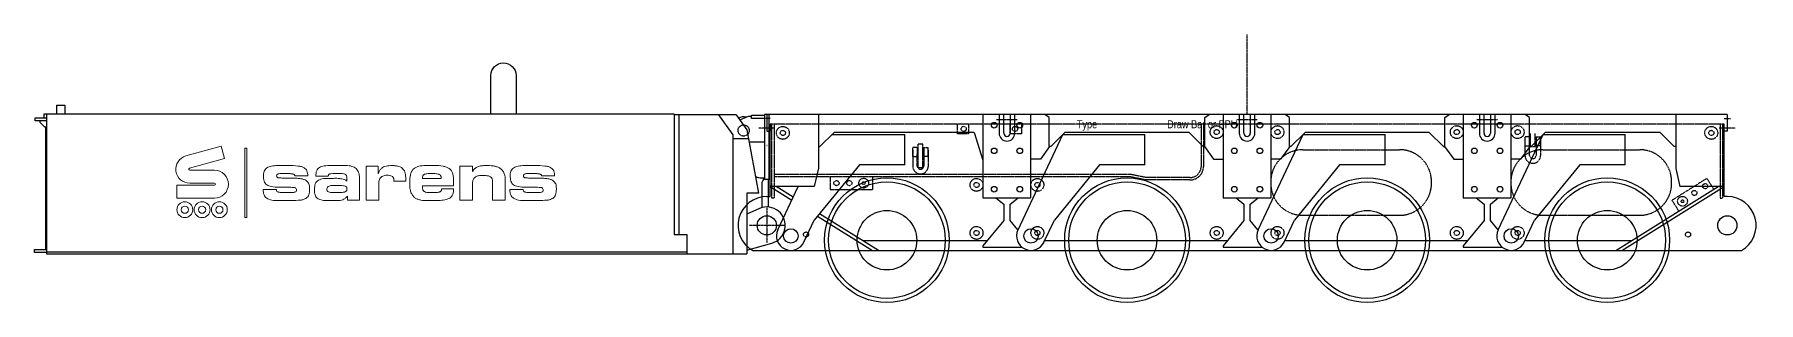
# Model space of a CAD drawing. Header units: millimetres. Extents: x -105000 to 105000, y -75000 to 15000.
# Drawn here: x -67575 to -56805, y -1175 to 500 of the extents above; entities that cross this region are included whole.
import ezdxf
from ezdxf.enums import TextEntityAlignment as Align

# ---------------------------------------------------------------- set-up
doc = ezdxf.new("R2010")
doc.units = ezdxf.units.MM
doc.linetypes.add('$1$SARHID', pattern=[3.5, 2, -1.5])
doc.linetypes.add('$3$SARCEN', pattern=[9.5, 5, -1.5, 1.5, -1.5])
doc.layers.get('Defpoints').update_dxf_attribs({"color": 210})
for name, color, linetype in [('$1$1', 1, '$1$SARHID'), ('$3$2', 2, 'Continuous'), ('$3$3', 3, '$3$SARCEN')]:
    doc.layers.add(name, color=color, linetype=linetype)
doc.styles.add('$10$Arial Narrow', font='ARIALN.TTF')

# ---------------------------------------------------------------- blocks, each defined once
blk = doc.blocks.new('$0$KAMAG K2500 W3000 WHEEL SIDE 01')
at = {"layer": '$3$2'}
for radius in [364.3, 186]:
    blk.add_circle((0, 389.5), radius, dxfattribs=at)
at = {"color": 0}
blk.add_circle((0, 389.5), 389.5, dxfattribs=at)
blk = doc.blocks.new('$0$KAMAG K2504 W3000 Simple SIDE 00')
at = {"layer": '$1$1', "color": 8}
for p, q in [((-20, 133), (-5980, 133)), ((-5980, 133), (-5980, 88)), ((-5970, 133), (-5970, -330)), ((-5955, 133), (-5955, -330)), ((-4810, 73), (-4810, 133)), ((-4740, 133), (-4740, 73)), ((-4480, 73), (-4480, 133)), ((-4410, 133), (-4410, 73)), ((-3287, 133), (-3287, -131)), ((-3272, 133), (-3272, -131)), ((-45, 133), (-45, -330)), ((-30, 133), (-30, -330)), ((-20, 88), (-20, 133)), ((-5055, 9), (-5025, 9)), ((-5055, -141), (-5055, 9)), ((-5025, -141), (-5025, 9)), ((-4740, 73), (-4810, 73)), ((-4410, 73), (-4480, 73)), ((-1263, 38), (-1264, 38)), ((-1264, 38), (-1264, -63)), ((-1236, 53), (-1263, 53)), ((-1263, -3), (-1263, 53)), ((-1236, 53), (-1236, -3)), ((-1230, 38), (-1236, 38)), ((-1236, 8), (-1230, 8)), ((-1235, -63), (-1235, 8)), ((-1230, -9), (-1230, 75)), ((-1200, -9), (-1200, 75)), ((-1200, 38), (-1194, 38)), ((-1194, 8), (-1200, 8)), ((-1195, 8), (-1195, -63)), ((-1194, 53), (-1167, 53)), ((-1194, 53), (-1194, -3)), ((-1167, -3), (-1167, 53)), ((-1167, 38), (-1166, 38)), ((-1166, -63), (-1166, 38)), ((-5088, -28), (-5089, -28)), ((-5089, -28), (-5089, -129)), ((-5061, -13), (-5088, -13)), ((-5088, -69), (-5088, -13)), ((-5088, -69), (-5061, -69)), ((-5061, -13), (-5061, -69)), ((-5055, -28), (-5061, -28)), ((-5061, -58), (-5055, -58)), ((-5060, -129), (-5060, -58)), ((-5025, -28), (-5019, -28)), ((-5019, -58), (-5025, -58)), ((-5020, -58), (-5020, -129)), ((-5019, -13), (-4992, -13)), ((-5019, -13), (-5019, -69)), ((-4992, -69), (-5019, -69)), ((-4992, -69), (-4992, -13)), ((-4992, -28), (-4991, -28)), ((-4991, -129), (-4991, -28)), ((-2652, -27), (-2048, -27)), ((-1263, -3), (-1236, -3)), ((-1200, -9), (-1230, -9)), ((-1167, -3), (-1194, -3)), ((-1152, -27), (-548, -27)), ((-3730, -181), (-5955, -181)), ((-3733, -196), (-5955, -196)), ((-5605, -196), (-5605, -276)), ((-5340, -196), (-5340, -276)), ((-5025, -141), (-5055, -141)), ((-3633, -216), (-3733, -196)), ((-3632, -201), (-3730, -181)), ((-3357, -201), (-3632, -201)), ((-127, -206), (-345, -343)), ((-85, -274), (-127, -206)), ((-5605, -276), (-5340, -276)), ((-3357, -216), (-3633, -216)), ((-2852, -227), (-2852, -237)), ((-1848, -237), (-1848, -227)), ((-1352, -227), (-1352, -237)), ((-348, -237), (-348, -227)), ((-5955, -330), (-5970, -330)), ((-303, -410), (-345, -343)), ((-45, -330), (-30, -330)), ((-2652, -437), (-2048, -437)), ((-1152, -437), (-548, -437))]:
    blk.add_line(p, q, dxfattribs=at)
for centre, radius in [((-5900, 78), 40.3), ((-4770, 103), 16), ((-4450, 103), 16), ((-3190, 83), 40.2), ((-2810, 83), 40.2), ((-1690, 83), 40.2), ((-1310, 83), 40.3), ((-100, 78), 40.3), ((-5900, 78), 16), ((-3190, 83), 16), ((-2810, 83), 16), ((-1690, 83), 16), ((-1310, 83), 16), ((-100, 78), 16), ((-5395, -236), 30.5), ((-4690, -247), 40.2), ((-4310, -247), 40.2), ((-5565, -236), 16), ((-5485, -236), 16), ((-5395, -236), 8.75), ((-4690, -247), 16), ((-4310, -247), 16), ((-280, -349), 30.5), ((-206, -297), 16), ((-138, -255), 16), ((-280, -349), 8.75), ((-4690, -547), 40.2), ((-4690, -547), 16), ((-4310, -547), 40.2), ((-4310, -547), 16), ((-3190, -547), 40.2), ((-3190, -547), 16), ((-2810, -547), 40.2), ((-2810, -547), 16), ((-1690, -547), 40.2), ((-1690, -547), 16), ((-1310, -547), 40.3), ((-1310, -547), 16), ((-5755, -557), 16), ((-245, -557), 16)]:
    blk.add_circle(centre, radius, dxfattribs=at)
for centre, radius, start, end in [((-2652, -227), 200, 90, 180), ((-2048, -227), 200, 0, 90), ((-1152, -227), 200, 90, 180), ((-1215, -63), 49, 180, 0), ((-1215, -63), 20, 180, 0), ((-548, -227), 200, 0, 90), ((-5040, -129), 49, 180, 0), ((-5040, -129), 20, 180, 0), ((-3357, -131), 85, 270, 0), ((-3357, -131), 70, 270, 0), ((-2652, -237), 200, 180, 270), ((-2048, -237), 200, 270, 0), ((-1152, -237), 200, 180, 270), ((-548, -237), 200, 270, 0)]:
    blk.add_arc(centre, radius, start, end, dxfattribs=at)
at = {"layer": '$3$2'}
for p, q in [((-4549, 193), (-4549, 76)), ((-4520, 76), (-4520, 193)), ((-4480, 193), (-4480, 76)), ((-4451, 76), (-4451, 193)), ((-3049, 193), (-3049, 76)), ((-3020, 76), (-3020, 193)), ((-2980, 193), (-2980, 76)), ((-2951, 76), (-2951, 193)), ((-1549, 193), (-1549, 76)), ((-1520, 76), (-1520, 193)), ((-1480, 193), (-1480, 76)), ((-1451, 76), (-1451, 193)), ((-5593, 68), (-5138, 68)), ((-5138, -121), (-5138, 68)), ((-4431, -528), (-4150, 68)), ((-4150, 68), (-3638, 68)), ((-3638, -121), (-3638, 68)), ((-2931, -528), (-2650, 68)), ((-2650, 68), (-2138, 68)), ((-2138, -121), (-2138, 68)), ((-1431, -528), (-1150, 68)), ((-1150, 68), (-638, 68)), ((-638, -121), (-638, 68)), ((-5422, -121), (-5704, -468)), ((-5138, -121), (-5422, -121)), ((-3922, -121), (-4204, -468)), ((-3638, -121), (-3922, -121)), ((-2422, -121), (-2704, -468)), ((-2138, -121), (-2422, -121)), ((-922, -121), (-1204, -468)), ((-638, -121), (-922, -121)), ((-5931, -528), (-5804, -257)), ((-4569, -327), (-4520, -367)), ((-4520, -367), (-4520, -469)), ((-4480, -367), (-4431, -327)), ((-4480, -469), (-4480, -367)), ((-3069, -327), (-3020, -367)), ((-3020, -367), (-3020, -469)), ((-2980, -367), (-2931, -327)), ((-2980, -469), (-2980, -367)), ((-1569, -327), (-1520, -367)), ((-1520, -367), (-1520, -469)), ((-1480, -367), (-1431, -327)), ((-1480, -469), (-1480, -367)), ((-5769, -604), (-5704, -468)), ((-4520, -469), (-4650, -628)), ((-4432, -528), (-4480, -469)), ((-4269, -604), (-4204, -468)), ((-3020, -469), (-3150, -628)), ((-2932, -528), (-2980, -469)), ((-2769, -604), (-2704, -468)), ((-1520, -469), (-1650, -628)), ((-1432, -528), (-1480, -469)), ((-1269, -604), (-1204, -468)), ((-4650, -628), (-4650, -637)), ((-4650, -637), (-4405, -637)), ((-3150, -628), (-3150, -637)), ((-3150, -637), (-2905, -637)), ((-1650, -628), (-1650, -637)), ((-1650, -637), (-1405, -637))]:
    blk.add_line(p, q, dxfattribs=at)
at = {"layer": '$3$2', "color": 8}
for p, q in [((-5980, -257), (-5844, -342)), ((-5835, -324), (-5942, -257)), ((-697, -657), (-58, -257)), ((-660, -657), (-20, -257)), ((-5303, -657), (-5671, -427)), ((-5684, -443), (-5340, -657)), ((-4626, -597), (-5399, -597)), ((-3126, -597), (-4265, -597)), ((-1626, -597), (-2765, -597)), ((-601, -597), (-1265, -597))]:
    blk.add_line(p, q, dxfattribs=at)
at = {"layer": '$3$2'}
for centre in [(-5850, -566), (-4350, -566), (-2850, -566), (-1350, -566)]:
    blk.add_circle(centre, 45, dxfattribs=at)
for centre, radius, start, end in [((-4500, 76), 49, 180, 0), ((-4500, 76), 20, 180, 0), ((-3000, 76), 49, 180, 0), ((-3000, 76), 20, 180, 0), ((-1500, 76), 49, 180, 0), ((-1500, 76), 20, 180, 0), ((-5850, -566), 90, 154.75, 334.75), ((-4350, -566), 90, 154.75, 334.75), ((-2850, -566), 90, 154.75, 334.75), ((-1350, -566), 90, 154.75, 334.75)]:
    blk.add_arc(centre, radius, start, end, dxfattribs=at)
at = {"layer": '$3$3'}
for p, q in [((-5950, 108), (-6050, 108)), ((-5980, 168), (-6020, 168)), ((-4565, 162), (-4435, 162)), ((-3065, 162), (-2935, 162)), ((-1565, 162), (-1435, 162)), ((50, 108), (-50, 108)), ((-20, 168), (20, 168))]:
    blk.add_line(p, q, dxfattribs=at)
at = {"color": 0}
for p, q in [((0, 193), (-6000, 193)), ((-6000, 193), (-6000, 88)), ((-5678, 193), (-5678, -142)), ((-4650, 193), (-4650, -327)), ((-4350, -327), (-4350, 193)), ((-4236, 174), (-4263, 193)), ((-4236, -7), (-4236, 174)), ((-3264, 174), (-3237, 193)), ((-3264, -7), (-3264, 174)), ((-3150, 193), (-3150, -327)), ((-2850, -327), (-2850, 193)), ((-2736, 174), (-2763, 193)), ((-2736, -7), (-2736, 174)), ((-1764, 174), (-1737, 193)), ((-1764, -7), (-1764, 174)), ((-1650, 193), (-1650, -327)), ((-1350, -327), (-1350, 193)), ((-1236, 174), (-1263, 193)), ((-1236, -7), (-1236, 174)), ((-322, 193), (-322, -144)), ((0, 193), (0, 88)), ((-6000, 88), (-5980, 88)), ((-5980, -320), (-5980, 88)), ((-5668, -7), (-5580, 81)), ((-4704, 81), (-5580, 81)), ((-4704, 81), (-4650, -93)), ((-4138, 81), (-4226, -7)), ((-3362, 81), (-4138, 81)), ((-3362, 81), (-3274, -7)), ((-2638, 81), (-2726, -7)), ((-1862, 81), (-2638, 81)), ((-1862, 81), (-1774, -7)), ((-1138, 81), (-1226, -7)), ((-420, 81), (-1138, 81)), ((-332, -7), (-420, 81)), ((-20, -320), (-20, 88)), ((0, 88), (-20, 88)), ((-5678, -7), (-5668, -7)), ((-4291, -87), (-4350, -87)), ((-4234, -7), (-4291, -87)), ((-4226, -7), (-4236, -7)), ((-3274, -7), (-3264, -7)), ((-3266, -7), (-3209, -87)), ((-3209, -87), (-3150, -87)), ((-2791, -87), (-2850, -87)), ((-2734, -7), (-2791, -87)), ((-2726, -7), (-2736, -7)), ((-1774, -7), (-1764, -7)), ((-1766, -7), (-1709, -87)), ((-1709, -87), (-1650, -87)), ((-1291, -87), (-1350, -87)), ((-1234, -7), (-1291, -87)), ((-1226, -7), (-1236, -7)), ((-322, -7), (-332, -7)), ((-5678, -142), (-5704, -257)), ((-322, -144), (-296, -257)), ((-6000, -320), (-5980, -320)), ((-5704, -257), (-5980, -257)), ((-20, -257), (-296, -257)), ((0, -320), (-20, -320)), ((-4650, -327), (-4350, -327)), ((-3150, -327), (-2850, -327)), ((-1650, -327), (-1350, -327))]:
    blk.add_line(p, q, dxfattribs=at)
at = {"color": 8}
blk.add_line((-6088, -657), (88, -657), dxfattribs=at)
at = {"color": 0}
for centre, radius in [((-4580, 126), 17.5), ((-4420, 126), 17.5), ((-3080, 126), 17.5), ((-2920, 126), 17.5), ((-1580, 126), 17.5), ((-1420, 126), 17.5), ((-4580, -34), 17.5), ((-4420, -34), 17.5), ((-3080, -34), 17.5), ((-2920, -34), 17.5), ((-1580, -34), 17.5), ((-1420, -34), 17.5), ((-4580, -274), 17.5), ((-4420, -274), 17.5), ((-3080, -274), 17.5), ((-2920, -274), 17.5), ((-1580, -274), 17.5), ((-1420, -274), 17.5), ((-6000, -500), 60), ((0, -500), 60)]:
    blk.add_circle(centre, radius, dxfattribs=at)
for centre, start, end in [((-6000, -500), 90, 240.7179), ((0, -500), 299.2821, 90)]:
    blk.add_arc(centre, 180, start, end, dxfattribs=at)
blk = doc.blocks.new('$0$KAMAG K2506 W3000 Simple SIDE 00')
at = {"layer": '$1$1', "color": 8}
for p, q in [((-20, 133), (-8980, 133)), ((-8980, 133), (-8980, 88)), ((-8970, 133), (-8970, -330)), ((-8955, 133), (-8955, -330)), ((-8055, -141), (-8055, 9)), ((-8055, 9), (-8025, 9)), ((-8025, -141), (-8025, 9)), ((-7810, 73), (-7810, 133)), ((-7740, 73), (-7810, 73)), ((-7740, 133), (-7740, 73)), ((-7480, 73), (-7480, 133)), ((-7410, 73), (-7480, 73)), ((-7410, 133), (-7410, 73)), ((-6287, 133), (-6287, -131)), ((-6272, 133), (-6272, -131)), ((-2728, 133), (-2728, -131)), ((-2713, 133), (-2713, -131)), ((-1590, 73), (-1590, 133)), ((-1520, 73), (-1590, 73)), ((-1520, 133), (-1520, 73)), ((-1263, 38), (-1264, 38)), ((-1264, 38), (-1264, -63)), ((-1236, 53), (-1263, 53)), ((-1263, -3), (-1263, 53)), ((-1260, 73), (-1260, 133)), ((-1260, 73), (-1190, 73)), ((-1230, 38), (-1236, 38)), ((-1236, 8), (-1230, 8)), ((-1235, -63), (-1235, 8)), ((-1230, -9), (-1230, 75)), ((-1200, -9), (-1200, 75)), ((-1200, 38), (-1194, 38)), ((-1194, 8), (-1200, 8)), ((-1195, 8), (-1195, -63)), ((-1194, 53), (-1167, 53)), ((-1194, 53), (-1194, -3)), ((-1190, 133), (-1190, 73)), ((-1167, -3), (-1167, 53)), ((-1167, 38), (-1166, 38)), ((-1166, -63), (-1166, 38)), ((-45, 133), (-45, -330)), ((-30, 133), (-30, -330)), ((-20, 88), (-20, 133)), ((-8955, -330), (-8970, -330)), ((-6730, -181), (-8955, -181)), ((-6733, -196), (-8955, -196)), ((-8605, -196), (-8605, -276)), ((-8605, -276), (-8340, -276)), ((-8340, -196), (-8340, -276)), ((-8088, -28), (-8089, -28)), ((-8089, -28), (-8089, -129)), ((-8061, -13), (-8088, -13)), ((-8088, -69), (-8088, -13)), ((-8088, -69), (-8061, -69)), ((-8061, -13), (-8061, -69)), ((-8055, -28), (-8061, -28)), ((-8061, -58), (-8055, -58)), ((-8060, -129), (-8060, -58)), ((-8025, -141), (-8055, -141)), ((-8025, -28), (-8019, -28)), ((-8019, -58), (-8025, -58)), ((-8020, -58), (-8020, -129)), ((-8019, -13), (-7992, -13)), ((-8019, -13), (-8019, -69)), ((-7992, -69), (-8019, -69)), ((-7992, -69), (-7992, -13)), ((-7992, -28), (-7991, -28)), ((-7991, -129), (-7991, -28)), ((-6633, -216), (-6733, -196)), ((-6632, -201), (-6730, -181)), ((-6357, -216), (-6633, -216)), ((-6357, -201), (-6632, -201)), ((-5752, -227), (-5752, -237)), ((-5552, -27), (-4948, -27)), ((-5552, -437), (-4948, -437)), ((-4748, -237), (-4748, -227)), ((-4252, -227), (-4252, -237)), ((-4052, -27), (-3448, -27)), ((-4052, -437), (-3448, -437)), ((-3248, -237), (-3248, -227)), ((-2643, -201), (-2368, -201)), ((-2643, -216), (-2367, -216)), ((-2368, -201), (-2270, -181)), ((-2367, -216), (-2267, -196)), ((-2270, -181), (-45, -181)), ((-2267, -196), (-45, -196)), ((-1263, -3), (-1236, -3)), ((-1200, -9), (-1230, -9)), ((-1167, -3), (-1194, -3)), ((-660, -196), (-660, -276)), ((-395, -276), (-660, -276)), ((-395, -196), (-395, -276)), ((-45, -330), (-30, -330))]:
    blk.add_line(p, q, dxfattribs=at)
for centre, radius in [((-8900, 78), 40.3), ((-8900, 78), 16), ((-7770, 103), 16), ((-7450, 103), 16), ((-6190, 83), 40.2), ((-6190, 83), 16), ((-5810, 83), 40.2), ((-5810, 83), 16), ((-4690, 83), 40.2), ((-4690, 83), 16), ((-4310, 83), 40.3), ((-4310, 83), 16), ((-3190, 83), 40.2), ((-3190, 83), 16), ((-2810, 83), 40.2), ((-2810, 83), 16), ((-1550, 103), 16), ((-1230, 103), 16), ((-100, 78), 40.3), ((-100, 78), 16), ((-8755, -557), 16), ((-8565, -236), 16), ((-8485, -236), 16), ((-8395, -236), 30.5), ((-8395, -236), 8.75), ((-7690, -247), 40.2), ((-7690, -547), 40.2), ((-7690, -247), 16), ((-7690, -547), 16), ((-7310, -247), 40.2), ((-7310, -547), 40.2), ((-7310, -247), 16), ((-7310, -547), 16), ((-6190, -547), 40.2), ((-6190, -547), 16), ((-5810, -547), 40.2), ((-5810, -547), 16), ((-4690, -547), 40.2), ((-4690, -547), 16), ((-4310, -547), 40.3), ((-4310, -547), 16), ((-3190, -547), 40.2), ((-3190, -547), 16), ((-2810, -547), 40.2), ((-2810, -547), 16), ((-1690, -247), 40.2), ((-1690, -547), 40.2), ((-1690, -247), 16), ((-1690, -547), 16), ((-1310, -247), 40.2), ((-1310, -547), 40.2), ((-1310, -247), 16), ((-1310, -547), 16), ((-605, -236), 30.5), ((-605, -236), 8.75), ((-515, -236), 16), ((-435, -236), 16), ((-245, -557), 16)]:
    blk.add_circle(centre, radius, dxfattribs=at)
for centre, radius, start, end in [((-8040, -129), 49, 180, 0), ((-8040, -129), 20, 180, 0), ((-6357, -131), 70, 270, 0), ((-6357, -131), 85, 270, 0), ((-5552, -227), 200, 90, 180), ((-5552, -237), 200, 180, 270), ((-4948, -227), 200, 0, 90), ((-4948, -237), 200, 270, 0), ((-4052, -227), 200, 90, 180), ((-4052, -237), 200, 180, 270), ((-3448, -227), 200, 0, 90), ((-3448, -237), 200, 270, 0), ((-2643, -131), 85, 180, 270), ((-2643, -131), 70, 180, 270), ((-1215, -63), 49, 180, 0), ((-1215, -63), 20, 180, 0)]:
    blk.add_arc(centre, radius, start, end, dxfattribs=at)
at = {"layer": '$3$2'}
for p, q in [((-8593, 68), (-8138, 68)), ((-8138, -121), (-8138, 68)), ((-7549, 193), (-7549, 76)), ((-7520, 76), (-7520, 193)), ((-7480, 193), (-7480, 76)), ((-7451, 76), (-7451, 193)), ((-7431, -528), (-7150, 68)), ((-7150, 68), (-6638, 68)), ((-6638, -121), (-6638, 68)), ((-6049, 193), (-6049, 76)), ((-6020, 76), (-6020, 193)), ((-5980, 193), (-5980, 76)), ((-5951, 76), (-5951, 193)), ((-5931, -528), (-5650, 68)), ((-5650, 68), (-5138, 68)), ((-5138, -121), (-5138, 68)), ((-4549, 193), (-4549, 76)), ((-4520, 76), (-4520, 193)), ((-4480, 193), (-4480, 76)), ((-4451, 76), (-4451, 193)), ((-4431, -528), (-4150, 68)), ((-4150, 68), (-3638, 68)), ((-3638, -121), (-3638, 68)), ((-3049, 193), (-3049, 76)), ((-3020, 76), (-3020, 193)), ((-2980, 193), (-2980, 76)), ((-2951, 76), (-2951, 193)), ((-2931, -528), (-2650, 68)), ((-2650, 68), (-2138, 68)), ((-2138, -121), (-2138, 68)), ((-1549, 193), (-1549, 76)), ((-1520, 76), (-1520, 193)), ((-1480, 193), (-1480, 76)), ((-1451, 76), (-1451, 193)), ((-1431, -528), (-1150, 68)), ((-1150, 68), (-638, 68)), ((-638, -121), (-638, 68)), ((-8931, -528), (-8804, -257)), ((-8769, -604), (-8704, -468)), ((-8422, -121), (-8704, -468)), ((-8138, -121), (-8422, -121)), ((-7520, -469), (-7650, -628)), ((-7650, -628), (-7650, -637)), ((-7650, -637), (-7405, -637)), ((-7569, -327), (-7520, -367)), ((-7520, -367), (-7520, -469)), ((-7480, -367), (-7431, -327)), ((-7480, -469), (-7480, -367)), ((-7432, -528), (-7480, -469)), ((-7269, -604), (-7204, -468)), ((-6922, -121), (-7204, -468)), ((-6638, -121), (-6922, -121)), ((-6020, -469), (-6150, -628)), ((-6150, -628), (-6150, -637)), ((-6150, -637), (-5905, -637)), ((-6069, -327), (-6020, -367)), ((-6020, -367), (-6020, -469)), ((-5980, -367), (-5931, -327)), ((-5980, -469), (-5980, -367)), ((-5932, -528), (-5980, -469)), ((-5769, -604), (-5704, -468)), ((-5422, -121), (-5704, -468)), ((-5138, -121), (-5422, -121)), ((-4520, -469), (-4650, -628)), ((-4650, -628), (-4650, -637)), ((-4650, -637), (-4405, -637)), ((-4569, -327), (-4520, -367)), ((-4520, -367), (-4520, -469)), ((-4480, -367), (-4431, -327)), ((-4480, -469), (-4480, -367)), ((-4432, -528), (-4480, -469)), ((-4269, -604), (-4204, -468)), ((-3922, -121), (-4204, -468)), ((-3638, -121), (-3922, -121)), ((-3020, -469), (-3150, -628)), ((-3150, -628), (-3150, -637)), ((-3150, -637), (-2905, -637)), ((-3069, -327), (-3020, -367)), ((-3020, -367), (-3020, -469)), ((-2980, -367), (-2931, -327)), ((-2980, -469), (-2980, -367)), ((-2932, -528), (-2980, -469)), ((-2769, -604), (-2704, -468)), ((-2422, -121), (-2704, -468)), ((-2138, -121), (-2422, -121)), ((-1520, -469), (-1650, -628)), ((-1650, -628), (-1650, -637)), ((-1650, -637), (-1405, -637)), ((-1569, -327), (-1520, -367)), ((-1520, -367), (-1520, -469)), ((-1480, -367), (-1431, -327)), ((-1480, -469), (-1480, -367)), ((-1432, -528), (-1480, -469)), ((-1269, -604), (-1204, -468)), ((-922, -121), (-1204, -468)), ((-638, -121), (-922, -121))]:
    blk.add_line(p, q, dxfattribs=at)
at = {"layer": '$3$2', "color": 8}
for p, q in [((-8980, -257), (-8844, -342)), ((-8835, -324), (-8942, -257)), ((-8684, -443), (-8340, -657)), ((-8303, -657), (-8671, -427)), ((-7626, -597), (-8399, -597)), ((-6125, -597), (-7265, -597)), ((-4625, -597), (-5765, -597)), ((-3126, -597), (-4265, -597)), ((-1626, -597), (-2765, -597)), ((-601, -597), (-1265, -597)), ((-697, -657), (-58, -257)), ((-660, -657), (-20, -257))]:
    blk.add_line(p, q, dxfattribs=at)
at = {"layer": '$3$2'}
for centre in [(-8850, -566), (-7350, -566), (-5850, -566), (-4350, -566), (-2850, -566), (-1350, -566)]:
    blk.add_circle(centre, 45, dxfattribs=at)
for centre, radius, start, end in [((-7500, 76), 49, 180, 0), ((-7500, 76), 20, 180, 0), ((-6000, 76), 49, 180, 0), ((-6000, 76), 20, 180, 0), ((-4500, 76), 49, 180, 0), ((-4500, 76), 20, 180, 0), ((-3000, 76), 49, 180, 0), ((-3000, 76), 20, 180, 0), ((-1500, 76), 49, 180, 0), ((-1500, 76), 20, 180, 0), ((-8850, -566), 90, 154.750000002, 334.750000002), ((-7350, -566), 90, 154.750000002, 334.750000002), ((-5850, -566), 90, 154.750000002, 334.750000002), ((-4350, -566), 90, 154.750000002, 334.750000002), ((-2850, -566), 90, 154.750000002, 334.750000002), ((-1350, -566), 90, 154.750000002, 334.750000002)]:
    blk.add_arc(centre, radius, start, end, dxfattribs=at)
at = {"layer": '$3$3'}
for p, q in [((-8950, 108), (-9050, 108)), ((-8980, 168), (-9020, 168)), ((-7565, 162), (-7435, 162)), ((-6065, 162), (-5935, 162)), ((-4565, 162), (-4435, 162)), ((-3065, 162), (-2935, 162)), ((-1565, 162), (-1435, 162)), ((50, 108), (-50, 108)), ((-20, 168), (20, 168))]:
    blk.add_line(p, q, dxfattribs=at)
at = {"color": 0}
for p, q in [((0, 193), (-9000, 193)), ((-9000, 193), (-9000, 88)), ((-9000, 88), (-8980, 88)), ((-8980, -320), (-8980, 88)), ((-8678, 193), (-8678, -142)), ((-8668, -7), (-8580, 81)), ((-7704, 81), (-8580, 81)), ((-7764, 174), (-7737, 193)), ((-7764, 81), (-7764, 174)), ((-7704, 81), (-7650, -93)), ((-7650, 193), (-7650, -327)), ((-7350, -327), (-7350, 193)), ((-7236, 174), (-7263, 193)), ((-7236, -7), (-7236, 174)), ((-7138, 81), (-7226, -7)), ((-6362, 81), (-7138, 81)), ((-6362, 81), (-6274, -7)), ((-6264, 174), (-6237, 193)), ((-6264, -7), (-6264, 174)), ((-6150, 193), (-6150, -327)), ((-5850, -327), (-5850, 193)), ((-5736, 174), (-5763, 193)), ((-5736, -7), (-5736, 174)), ((-5638, 81), (-5726, -7)), ((-4862, 81), (-5638, 81)), ((-4862, 81), (-4774, -7)), ((-4764, 174), (-4737, 193)), ((-4764, -7), (-4764, 174)), ((-4650, 193), (-4650, -327)), ((-4350, -327), (-4350, 193)), ((-4236, 174), (-4263, 193)), ((-4236, -7), (-4236, 174)), ((-4138, 81), (-4226, -7)), ((-3362, 81), (-4138, 81)), ((-3362, 81), (-3274, -7)), ((-3264, 174), (-3237, 193)), ((-3264, -7), (-3264, 174)), ((-3150, 193), (-3150, -327)), ((-2850, -327), (-2850, 193)), ((-2736, 174), (-2763, 193)), ((-2736, -7), (-2736, 174)), ((-2638, 81), (-2726, -7)), ((-1862, 81), (-2638, 81)), ((-1862, 81), (-1774, -7)), ((-1764, 174), (-1737, 193)), ((-1764, -7), (-1764, 174)), ((-1650, 193), (-1650, -327)), ((-1350, -327), (-1350, 193)), ((-1236, 174), (-1263, 193)), ((-1236, -7), (-1236, 174)), ((-1138, 81), (-1226, -7)), ((-420, 81), (-1138, 81)), ((-332, -7), (-420, 81)), ((-322, 193), (-322, -144)), ((-20, -320), (-20, 88)), ((0, 88), (-20, 88)), ((0, 193), (0, 88)), ((-9000, -320), (-8980, -320)), ((-8704, -257), (-8980, -257)), ((-8678, -142), (-8704, -257)), ((-8678, -7), (-8668, -7)), ((-7650, -327), (-7350, -327)), ((-7291, -87), (-7350, -87)), ((-7234, -7), (-7291, -87)), ((-7226, -7), (-7236, -7)), ((-6274, -7), (-6264, -7)), ((-6266, -7), (-6209, -87)), ((-6209, -87), (-6150, -87)), ((-6150, -327), (-5850, -327)), ((-5791, -87), (-5850, -87)), ((-5734, -7), (-5791, -87)), ((-5726, -7), (-5736, -7)), ((-4774, -7), (-4764, -7)), ((-4766, -7), (-4709, -87)), ((-4709, -87), (-4650, -87)), ((-4650, -327), (-4350, -327)), ((-4291, -87), (-4350, -87)), ((-4234, -7), (-4291, -87)), ((-4226, -7), (-4236, -7)), ((-3274, -7), (-3264, -7)), ((-3266, -7), (-3209, -87)), ((-3209, -87), (-3150, -87)), ((-3150, -327), (-2850, -327)), ((-2791, -87), (-2850, -87)), ((-2734, -7), (-2791, -87)), ((-2726, -7), (-2736, -7)), ((-1774, -7), (-1764, -7)), ((-1766, -7), (-1709, -87)), ((-1709, -87), (-1650, -87)), ((-1650, -327), (-1350, -327)), ((-1291, -87), (-1350, -87)), ((-1234, -7), (-1291, -87)), ((-1226, -7), (-1236, -7)), ((-322, -7), (-332, -7)), ((-322, -144), (-296, -257)), ((-20, -257), (-296, -257)), ((0, -320), (-20, -320))]:
    blk.add_line(p, q, dxfattribs=at)
at = {"color": 8}
blk.add_line((-9088, -657), (88, -657), dxfattribs=at)
at = {"color": 0}
for centre, radius in [((-7580, 126), 17.5), ((-7420, 126), 17.5), ((-6080, 126), 17.5), ((-5920, 126), 17.5), ((-4580, 126), 17.5), ((-4420, 126), 17.5), ((-3080, 126), 17.5), ((-2920, 126), 17.5), ((-1580, 126), 17.5), ((-1420, 126), 17.5), ((-9000, -500), 60), ((-7580, -274), 17.5), ((-7580, -34), 17.5), ((-7420, -274), 17.5), ((-7420, -34), 17.5), ((-6080, -274), 17.5), ((-6080, -34), 17.5), ((-5920, -274), 17.5), ((-5920, -34), 17.5), ((-4580, -274), 17.5), ((-4580, -34), 17.5), ((-4420, -274), 17.5), ((-4420, -34), 17.5), ((-3080, -34), 17.5), ((-3080, -274), 17.5), ((-2920, -34), 17.5), ((-2920, -274), 17.5), ((-1580, -34), 17.5), ((-1580, -274), 17.5), ((-1420, -34), 17.5), ((-1420, -274), 17.5), ((0, -500), 60)]:
    blk.add_circle(centre, radius, dxfattribs=at)
for centre, start, end in [((-9000, -500), 90, 240.717912002), ((0, -500), 299.282087998, 90)]:
    blk.add_arc(centre, 180, start, end, dxfattribs=at)
blk = doc.blocks.new('$0$KAMAG K2500 W3000 PPU Z390 SIDE 01')
at = {"layer": '$1$1', "color": 0}
blk.add_circle((-145, 593), 35, dxfattribs=at)
at = {"layer": '$3$3', "color": 0}
for p, q in [((0, 110), (0, -110)), ((110, 0), (-110, 0))]:
    blk.add_line(p, q, dxfattribs=at)
at = {"color": 0}
blk.add_line((-192, 690), (-580, 690), dxfattribs=at)
for points in [[(-1724, 697), (-1724, 937, -1), (-1567, 937), (-1567, 697)], [(-129, 677, 0.147299), (-178, 671)], [(-71, 307, 0.15764), (-42, 298), (-15, 298)], [(-125, -155), (31, -111, 1.066578), (-45, 106), (-125, 71)]]:
    blk.add_lwpolyline(points, format="xyb", dxfattribs=at)
for points in [[(-4500, 653), (-4570, 653), (-4570, 673), (-4500, 673)], [(-4500, 613), (-4510, 613), (-4540, 643), (-4540, 653)], [(-4515, 673), (-4515, 697), (-581, 697)], [(-4500, 697), (-4500, -177), (-125, -177)], [(-4435, 697), (-4435, 751), (-4385, 751), (-4385, 697)], [(-581, 697), (-580, 696), (-580, -57), (-500, -57), (-500, -177)], [(-550, 690), (-550, -57)], [(-210, -177), (-210, 565), (-300, 690)], [(-192, 690), (-124, 598), (-52, 202), (-125, 202), (-125, -177)], [(-169, 659), (-115, 683), (-95, 683)], [(-15, 668), (-95, 668), (-95, 688), (-15, 688)], [(-4505, -150), (-4505, 613)], [(-114, 541), (-210, 541)], [(-111, 523), (-15, 523)], [(-33, 264), (-33, 264)], [(-30, 111), (-30, 270), (-25, 278), (-15, 296)], [(-20, 288), (-20, 288)], [(10, 115), (10, 288)], [(-4500, -170), (-4575, -170), (-4575, -150), (-4500, -150)], [(-4500, -165), (-500, -165)]]:
    blk.add_lwpolyline(points, dxfattribs=at)
blk.add_lwpolyline([(-15, 288), (15, 288), (15, 693), (-15, 693)], close=True, dxfattribs=at)
at = {"color": 0, "lineweight": 0}
for points in [[(-3605, 345), (-3451, 345, -1), (-3451, 170), (-3685, 170), (-3685, 251), (-3451, 251, 1), (-3451, 264), (-3605, 264, -0.873124), (-3629, 434), (-3408, 495), (-3387, 418), (-3607, 357, 0.8747), (-3605, 345)], [(-2959, 296, -0.009372), (-2927, 294, -0.051645), (-2903, 290, -0.037576), (-2885, 284, -0.087825), (-2872, 275, -0.065451), (-2864, 264, -0.081176), (-2859, 253, -0.058936), (-2856, 226, -0.019081), (-2857, 207, -0.070664), (-2861, 191, -0.068088), (-2868, 179, -0.100627), (-2879, 169, -0.047789), (-2894, 162, -0.05373), (-2914, 158, -0.028049), (-2970, 155), (-3046, 155, -0.049389), (-3093, 158, -0.044769), (-3110, 163, -0.057288), (-3124, 170, -0.079394), (-3134, 179, -0.071444), (-3141, 191, -0.060875), (-3145, 206, -0.036151), (-3146, 224), (-3064, 224, 0.140191), (-3063, 216, 0.179735), (-3056, 210, 0.038606), (-3050, 208, 0.043336), (-3041, 206, 0.02641), (-3015, 205), (-2986, 205, -0.006909), (-2963, 206, 0.075231), (-2948, 208, 0.059013), (-2944, 210, 0.186409), (-2939, 216, 0.063283), (-2939, 221, 0.029031), (-2939, 225, 0.154456), (-2942, 232, 0.090426), (-2945, 234, 0.040727), (-2950, 236, 0.04728), (-2956, 237, 0.028155), (-2973, 238), (-3048, 238, -0.057272), (-3095, 242, -0.043668), (-3112, 247, -0.071495), (-3124, 254, -0.079352), (-3134, 264, -0.074463), (-3140, 277, -0.045303), (-3144, 293, -0.03373), (-3145, 313, -0.047701), (-3143, 331, -0.087562), (-3137, 345, -0.06992), (-3128, 356, -0.078278), (-3117, 363, -0.037101), (-3102, 369, -0.042749), (-3086, 372, -0.026792), (-3047, 374), (-2992, 374, -0.034622), (-2928, 371, -0.032267), (-2907, 367, -0.088121), (-2891, 360, -0.055759), (-2880, 352, -0.12022), (-2873, 341, -0.079271), (-2868, 309), (-2948, 309, 0.022815), (-2950, 314, 0.09204), (-2953, 317, 0.08692), (-2958, 320, 0.041752), (-2965, 322, 0.029458), (-2973, 323, 0.011698), (-2996, 324, 0.005764), (-3022, 324, 0.00826), (-3036, 324, 0.037421), (-3049, 322, 0.052282), (-3056, 320, 0.073659), (-3059, 318, 0.140754), (-3062, 314, 0.099537), (-3062, 307, 0.089472), (-3061, 303, 0.132234), (-3059, 301, 0.077962), (-3054, 298, 0.049959), (-3042, 297, 0.011316), (-3030, 296, 0.00506), (-3015, 296), (-2959, 296)], [(-2765, 372, -0.027543), (-2721, 374), (-2629, 374, -0.03438), (-2609, 373, -0.040211), (-2592, 369, -0.052452), (-2578, 363, -0.056911), (-2566, 355, -0.063742), (-2557, 344, -0.056393), (-2550, 331, -0.051774), (-2546, 315, -0.038578), (-2545, 298), (-2545, 158), (-2620, 158), (-2620, 182, -0.02463), (-2635, 168, -0.08269), (-2649, 160, -0.073665), (-2666, 156, -0.02165), (-2691, 155), (-2745, 155, -0.047068), (-2778, 157, -0.045029), (-2792, 161, -0.053506), (-2803, 166, -0.076004), (-2813, 174, -0.070609), (-2820, 185, -0.06534), (-2824, 198, -0.042277), (-2825, 215), (-2825, 233, -0.048461), (-2823, 252, -0.084555), (-2818, 267, -0.088992), (-2808, 278, -0.079549), (-2795, 285, -0.083361), (-2759, 293, -0.00325), (-2708, 294, -0.018303), (-2678, 294, -0.021002), (-2655, 291, -0.073568), (-2638, 286, -0.0907), (-2624, 277), (-2624, 296, 0.065178), (-2626, 309, 0.048948), (-2628, 314, 0.104976), (-2631, 318, 0.052748), (-2636, 320, 0.056385), (-2643, 322, 0.045968), (-2662, 324), (-2709, 324), (-2724, 323, 0.008763), (-2729, 323, 0.080164), (-2733, 321, 0.058895), (-2736, 319, 0.111818), (-2738, 316, 0.035819), (-2739, 312, 0.060237), (-2740, 307), (-2817, 307, -0.023847), (-2816, 326, -0.073109), (-2812, 342, -0.065496), (-2805, 353, -0.097006), (-2795, 362, -0.046757), (-2781, 368, -0.054139), (-2765, 372)], [(-2318, 372, 0.021905), (-2340, 374, 0.037264), (-2361, 373, 0.022212), (-2379, 370, 0.052818), (-2395, 365, 0.051249), (-2406, 358, 0.05481), (-2412, 352, 0.042362), (-2417, 346, 0.041462), (-2422, 336), (-2428, 322), (-2428, 371), (-2503, 371), (-2503, 158), (-2424, 158), (-2424, 269, -0.091232), (-2417, 293, -0.082568), (-2410, 302, -0.065374), (-2399, 308, -0.045635), (-2388, 312, -0.044986), (-2371, 313, -0.051886), (-2355, 312, -0.061888), (-2343, 308, -0.117854), (-2334, 300, -0.078715), (-2331, 292, -0.058934), (-2330, 280, 0.004996), (-2330, 276), (-2256, 276), (-2256, 290, 0.025619), (-2257, 310, 0.030765), (-2260, 327, 0.052744), (-2264, 340, 0.061798), (-2271, 350, 0.091859), (-2282, 361, 0.047705), (-2298, 368, 0.057755), (-2318, 372)], [(-2032, 229, -0.055264), (-2033, 220, -0.111519), (-2035, 216, -0.052175), (-2038, 212, -0.097702), (-2044, 209, -0.012665), (-2052, 207, -0.061058), (-2063, 205, 0.011842), (-2077, 205), (-2102, 205, -0.030497), (-2124, 206, -0.087343), (-2139, 211, -0.081817), (-2144, 215, -0.068612), (-2148, 220, -0.08336), (-2150, 226, -0.03988), (-2151, 234), (-2151, 247), (-1957, 247), (-1957, 282, 0.03325), (-1959, 307, 0.057086), (-1964, 328, 0.070348), (-1972, 344, 0.081915), (-1985, 356, 0.060943), (-2002, 364, 0.047026), (-2022, 370, 0.049188), (-2077, 374), (-2133, 374, 0.049752), (-2173, 370, 0.066845), (-2189, 364, 0.048678), (-2204, 355, 0.160211), (-2224, 325, 0.018267), (-2229, 303, 0.067552), (-2231, 276), (-2231, 256, 0.041043), (-2228, 225, 0.062841), (-2221, 202, 0.0681), (-2210, 184, 0.075685), (-2196, 171, 0.056058), (-2180, 163, 0.046507), (-2161, 158, 0.047979), (-2122, 155), (-2062, 155, 0.032421), (-2021, 158, 0.078209), (-1988, 167, 0.070242), (-1975, 176, 0.069283), (-1965, 187, 0.085427), (-1959, 202, 0.056244), (-1957, 220), (-1957, 229)], [(-2151, 294), (-2034, 294, 0.034552), (-2035, 303, 0.070916), (-2037, 309, 0.089987), (-2040, 315, 0.089657), (-2046, 318, 0.048983), (-2054, 321, 0.036751), (-2064, 323, 0.025738), (-2093, 324, 0.011472), (-2124, 323, 0.051717), (-2134, 321, 0.042004), (-2141, 318, 0.117438), (-2146, 315, 0.080261), (-2149, 309, 0.054776), (-2151, 302, 0.024452)], [(-1782, 372, 0.073556), (-1806, 366, 0.082949), (-1824, 355, 0.062928), (-1832, 347, 0.032276), (-1838, 336), (-1838, 336), (-1838, 371), (-1918, 371), (-1918, 158), (-1838, 158), (-1838, 265, -0.04391), (-1837, 276, -0.056972), (-1835, 285, -0.05802), (-1830, 293, -0.062962), (-1824, 300, -0.053236), (-1816, 305, -0.048654), (-1807, 309, -0.074751), (-1784, 311), (-1766, 311, -0.042754), (-1743, 310, -0.048563), (-1734, 307, -0.038314), (-1727, 304, -0.074023), (-1721, 299, -0.060659), (-1717, 294, -0.07904), (-1715, 288, -0.046027), (-1714, 280), (-1714, 158), (-1634, 158), (-1634, 280, 0.050439), (-1637, 311, 0.076825), (-1646, 334, 0.076269), (-1658, 350, 0.075694), (-1675, 361, 0.047906), (-1693, 368, 0.039304), (-1713, 372, 0.031382), (-1753, 374, 0.019784), (-1782, 372)], [(-1418, 296, -0.009372), (-1386, 294, -0.051645), (-1361, 290, -0.037576), (-1343, 284, -0.087825), (-1330, 275, -0.065451), (-1322, 264, -0.081176), (-1317, 253, -0.058936), (-1315, 226, -0.019081), (-1316, 207, -0.070664), (-1320, 191, -0.068088), (-1327, 179, -0.100627), (-1337, 169, -0.047789), (-1352, 162, -0.05373), (-1372, 158, -0.028049), (-1428, 155), (-1504, 155, -0.049389), (-1551, 158, -0.044769), (-1568, 163, -0.057288), (-1582, 170, -0.079394), (-1592, 179, -0.071444), (-1600, 191, -0.060875), (-1604, 206, -0.036151), (-1605, 224), (-1522, 224, 0.140191), (-1521, 216, 0.083525), (-1519, 213, 0.089542), (-1515, 210, 0.038606), (-1509, 208, 0.043336), (-1500, 206, 0.02641), (-1473, 205), (-1445, 205, -0.006909), (-1421, 206, 0.075231), (-1407, 208, 0.059013), (-1402, 210, 0.186409), (-1398, 216, 0.063283), (-1397, 221, 0.029031), (-1397, 225, 0.154456), (-1401, 232, 0.090426), (-1404, 234, 0.040727), (-1408, 236, 0.04728), (-1414, 237, 0.028155), (-1432, 238), (-1507, 238, -0.057272), (-1553, 242, -0.043668), (-1570, 247, -0.071495), (-1583, 254, -0.079352), (-1592, 264, -0.074463), (-1599, 277, -0.045303), (-1602, 293, -0.03373), (-1603, 313, -0.047701), (-1601, 331, -0.087562), (-1596, 345, -0.06992), (-1587, 356, -0.078278), (-1575, 363, -0.037101), (-1561, 369, -0.042749), (-1544, 372, -0.026792), (-1506, 374), (-1450, 374, -0.034622), (-1387, 371, -0.032267), (-1365, 367, -0.088121), (-1349, 360, -0.055759), (-1338, 352, -0.12022), (-1331, 341, -0.079271), (-1326, 309), (-1406, 309, 0.022815), (-1408, 314, 0.09204), (-1411, 317, 0.08692), (-1416, 320, 0.041752), (-1423, 322, 0.029458), (-1432, 323, 0.011698), (-1455, 324, 0.005764), (-1481, 324, 0.00826), (-1494, 324, 0.037421), (-1507, 322, 0.052282), (-1514, 320, 0.073659), (-1517, 318, 0.140754), (-1520, 314, 0.099537), (-1521, 307, 0.089472), (-1520, 303, 0.132234), (-1517, 301, 0.077962), (-1512, 298, 0.049959), (-1501, 297, 0.011316), (-1489, 296, 0.00506), (-1473, 296), (-1418, 296)], [(-2706, 205), (-2674, 205, 0.029167), (-2646, 207, 0.077759), (-2632, 211, 0.082287), (-2626, 216, 0.043169), (-2624, 218, 0.104791), (-2623, 227, 0.059137), (-2623, 235, 0.128333), (-2627, 241, 0.089991), (-2634, 245, 0.044484), (-2645, 248, 0.025352), (-2664, 249), (-2699, 249, 0.010778), (-2719, 249, 0.037635), (-2728, 248, 0.077144), (-2740, 243, 0.203988), (-2746, 235, 0.017963), (-2748, 229, 0.169195), (-2746, 215, 0.149476), (-2738, 209, 0.076766), (-2725, 206, 0.025024), (-2712, 205, 0.003496), (-2706, 205)]]:
    blk.add_lwpolyline(points, format="xyb", close=True, dxfattribs=at)
blk.add_lwpolyline([(-3261, 482), (-3248, 482), (-3248, 50), (-3261, 50)], close=True, dxfattribs=at)
for centre, radius in [((-3636, 98), 49.6), ((-3636, 98), 22.6), ((-3528, 98), 49.6), ((-3528, 98), 22.6), ((-3420, 98), 49.6), ((-3420, 98), 22.6)]:
    blk.add_circle(centre, radius, dxfattribs=at)
at = {"color": 0}
blk.add_circle((0, 0), 60, dxfattribs=at)
blk = doc.blocks.new('*U167')
at = {"layer": '$3$3'}
blk.add_line((3000, 0), (3000, 500), dxfattribs=at)
at = {"color": 0}
blk.add_line((6000, 0), (0, 0), dxfattribs=at)
for name, p in [('$0$KAMAG K2500 W3000 PPU Z390 SIDE 01', (0, -693)), ('$0$KAMAG K2500 W3000 WHEEL SIDE 01', (750, -1175)), ('$0$KAMAG K2500 W3000 WHEEL SIDE 01', (2250, -1175)), ('$0$KAMAG K2500 W3000 WHEEL SIDE 01', (3750, -1175)), ('$0$KAMAG K2500 W3000 WHEEL SIDE 01', (5250, -1175))]:
    blk.add_blockref(name, p, dxfattribs=at)
blk.add_blockref('$0$KAMAG K2504 W3000 Simple SIDE 00', (6000, -193))
for name, p, xscale, yscale, zscale in [('$0$KAMAG K2506 W3000 Simple SIDE 00', (0, -193), 1e-05, 1e-05, 1e-05), ('$0$KAMAG K2504 W3000 Simple SIDE 00', (0, -193), 1e-05, 1e-05, 1e-05), ('$0$KAMAG K2506 W3000 Simple SIDE 00', (0, -193), 1e-05, 1e-05, 1e-05), ('$0$KAMAG K2504 W3000 Simple SIDE 00', (0, -193), 1e-05, 1e-05, 1e-05), ('$0$KAMAG K2506 W3000 Simple SIDE 00', (0, -193), 9.999999999999999e-06, 9.999999999999999e-06, 9.999999999999999e-06), ('$0$KAMAG K2504 W3000 Simple SIDE 00', (0, -193), 1e-05, 1e-05, 1e-05), ('$0$KAMAG K2506 W3000 Simple SIDE 00', (0, -193), 1e-05, 1e-05, 1e-05), ('$0$KAMAG K2504 W3000 Simple SIDE 00', (0, -193), 1e-05, 1e-05, 1e-05), ('$0$KAMAG K2506 W3000 Simple SIDE 00', (0, -193), 1e-05, 1e-05, 1e-05), ('$0$KAMAG K2504 W3000 Simple SIDE 00', (1, -193), 1e-05, 1e-05, 1e-05), ('$0$KAMAG K2506 W3000 Simple SIDE 00', (1, -193), 1e-05, 1e-05, 1e-05), ('$0$KAMAG K2504 W3000 Simple SIDE 00', (0, -193), 1e-05, 1e-05, 1e-05), ('$0$KAMAG K2504 W3000 Simple SIDE 00', (0, -193), 1e-05, 1e-05, 1e-05), ('$0$KAMAG K2504 W3000 Simple SIDE 00', (0, -193), 1e-05, 1e-05, 1e-05), ('$0$KAMAG K2504 W3000 Simple SIDE 00', (0, -193), 1e-05, 1e-05, 1e-05), ('$0$KAMAG K2504 W3000 Simple SIDE 00', (0, -193), 1e-05, 1e-05, 1e-05), ('$0$KAMAG K2504 W3000 Simple SIDE 00', (1, -193), 1e-05, 1e-05, 1e-05), ('$0$KAMAG K2506 W3000 Simple SIDE 00', (1, -193), 1e-05, 1e-05, 1e-05), ('$0$KAMAG K2504 W3000 Simple SIDE 00', (1, -193), 1e-05, 1e-05, 1e-05)]:
    blk.add_blockref(name, p, dxfattribs=dict(xscale=xscale, yscale=yscale, zscale=zscale))
at = {"layer": 'Defpoints', "style": '$10$Arial Narrow'}
for s, p in [('Type', (2000, -61)), ('Draw Bar or PPU', (2720, -61))]:
    blk.add_text(s, height=50, dxfattribs=at).set_placement(p, align=Align.MIDDLE_CENTER)

msp = doc.modelspace()

# ---------------------------------------------------------------- block references
msp.add_blockref('*U167', (-63000, 0))

doc.saveas('drawing.dxf')
